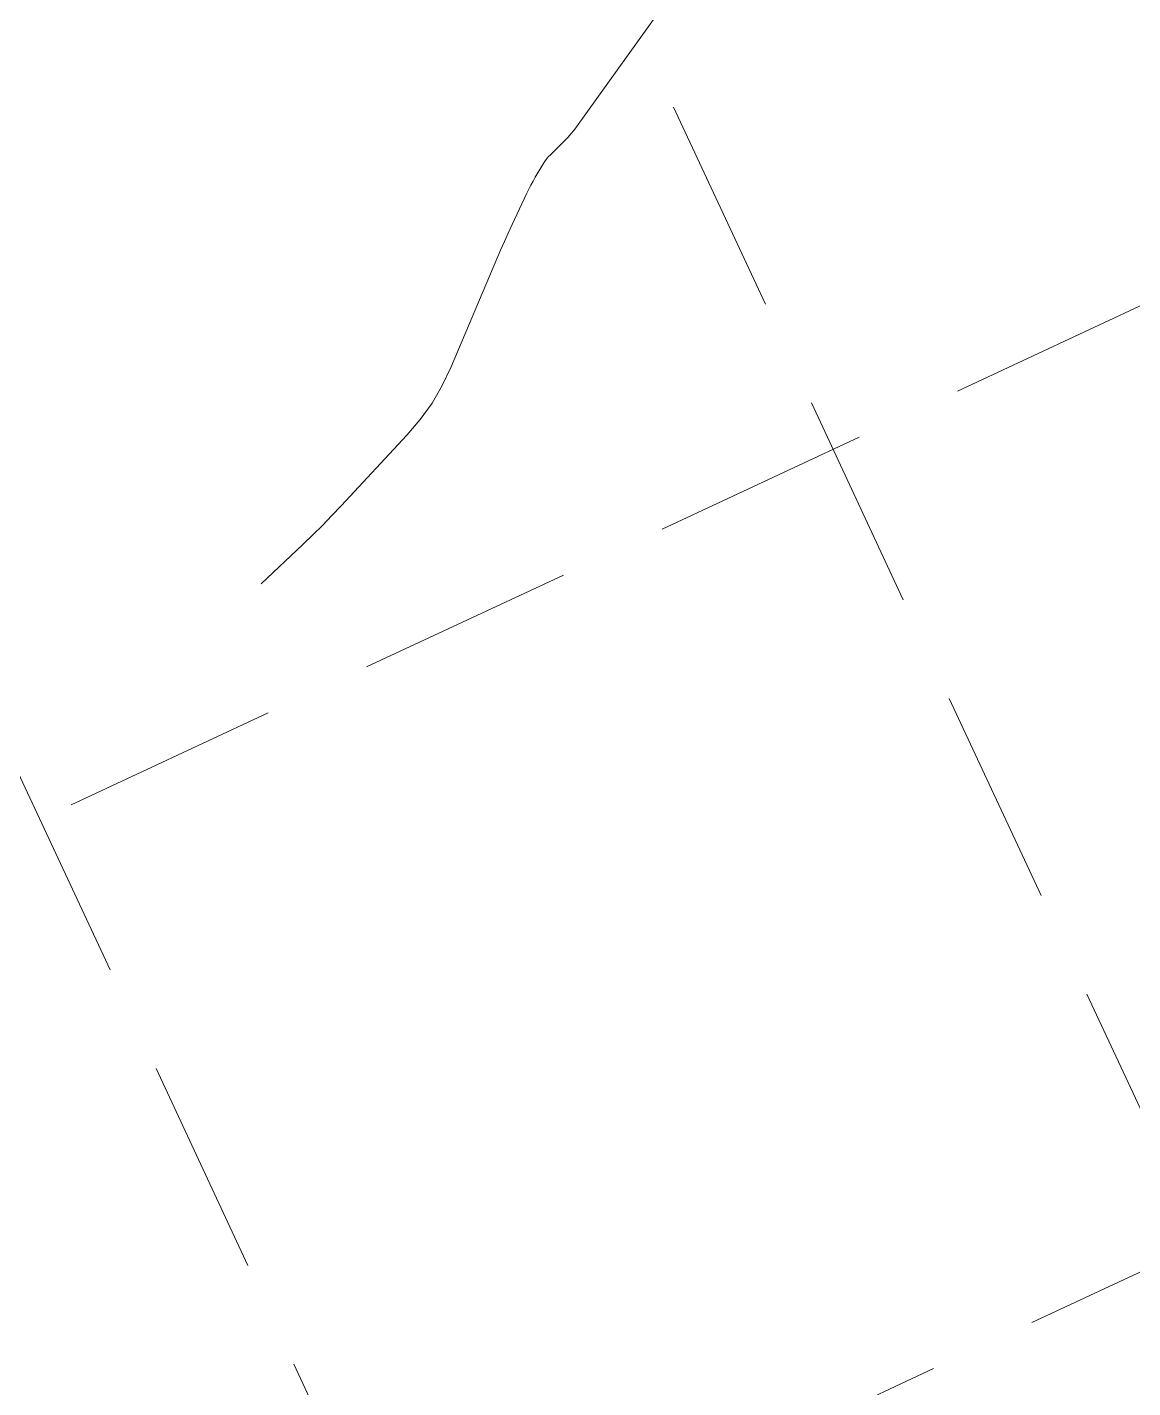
# Model space of a CAD drawing. Extents: x 2498567 to 2501210, y 7092229 to 7094464.
# Drawn here: x 2499447.2 to 2499491.7, y 7092768.6 to 7092823.3 of the extents above; entities that cross this region are included whole.
import ezdxf

# ---------------------------------------------------------------- set-up
doc = ezdxf.new("R2010")
doc.units = 0
doc.header["$MEASUREMENT"] = 0
doc.linetypes.add('HIDDEN', pattern=[0.375, 0.25, -0.125])
doc.layers.add('GRID', color=254, linetype='HIDDEN')
doc.layers.add('Level 31', color=254, linetype='Continuous', lineweight=0)

msp = doc.modelspace()

# ---------------------------------------------------------------- linework, layer by layer
at = {"layer": 'GRID', "color": 252, "linetype": 'HIDDEN', "lineweight": 0, "ltscale": 35}
for p, q in [((2499062.789, 7093700.361), (2499583.937, 7092582.688)), ((2499030.86, 7093685.473), (2499552.007, 7092567.8)), ((2499032.642, 7092597.903), (2501012.27, 7093520.961)), ((2499047.53, 7092565.973), (2501027.158, 7093489.031))]:
    msp.add_line(p, q, dxfattribs=at)
at = {"layer": 'Level 31', "color": 35, "linetype": 'Continuous', "lineweight": 13}
for p, q in [((2499469.323, 7092819.306), (2499474.354, 7092826.316)), ((2499469.105, 7092819.028), (2499469.216, 7092819.164)), ((2499469.216, 7092819.164), (2499469.323, 7092819.306)), ((2499468.276, 7092818.189), (2499468.864, 7092818.769)), ((2499468.864, 7092818.769), (2499468.987, 7092818.896)), ((2499468.987, 7092818.896), (2499469.105, 7092819.028)), ((2499468.109, 7092818.001), (2499468.189, 7092818.097)), ((2499468.189, 7092818.097), (2499468.276, 7092818.189)), ((2499467.669, 7092817.284), (2499467.968, 7092817.793)), ((2499467.968, 7092817.793), (2499468.035, 7092817.899)), ((2499468.035, 7092817.899), (2499468.109, 7092818.001)), ((2499467.411, 7092816.807), (2499467.493, 7092816.968)), ((2499467.493, 7092816.968), (2499467.579, 7092817.127)), ((2499467.579, 7092817.127), (2499467.669, 7092817.284)), ((2499466.738, 7092815.379), (2499467.332, 7092816.645)), ((2499467.332, 7092816.645), (2499467.411, 7092816.807)), ((2499466.579, 7092815.037), (2499466.738, 7092815.379)), ((2499466.424, 7092814.693), (2499466.579, 7092815.037)), ((2499466.123, 7092814.002), (2499466.272, 7092814.348)), ((2499466.272, 7092814.348), (2499466.424, 7092814.693)), ((2499464.279, 7092809.648), (2499466.123, 7092814.002)), ((2499463.925, 7092808.902), (2499464.279, 7092809.648)), ((2499463.51, 7092808.196), (2499463.925, 7092808.902)), ((2499463.034, 7092807.529), (2499463.51, 7092808.196)), ((2499462.498, 7092806.902), (2499463.034, 7092807.529)), ((2499459.854, 7092804.065), (2499462.498, 7092806.902)), ((2499459.478, 7092803.667), (2499459.854, 7092804.065)), ((2499458.707, 7092802.889), (2499459.096, 7092803.275)), ((2499459.096, 7092803.275), (2499459.478, 7092803.667)), ((2499458.313, 7092802.51), (2499458.707, 7092802.889)), ((2499456.634, 7092800.916), (2499458.313, 7092802.51))]:
    msp.add_line(p, q, dxfattribs=at)

doc.saveas('drawing.dxf')
